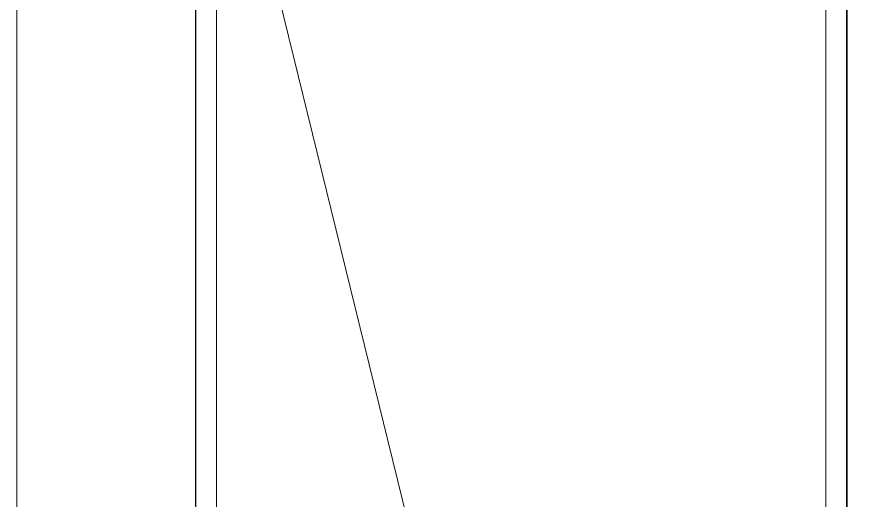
# Model space of a CAD drawing. Header units: millimetres. Extents: x 4739419 to 5837985, y 2291271 to 3446271.
# Drawn here: x 4888112 to 4892112, y 2422337 to 2424639 of the extents above; entities that cross this region are included whole.
import ezdxf

# ---------------------------------------------------------------- set-up
doc = ezdxf.new("R2010")
doc.units = ezdxf.units.MM
doc.layers.get('0').update_dxf_attribs({"color": 255})
doc.layers.add('XR-평면도$0$A-CNTL', color=9, linetype='Continuous', lineweight=15)
doc.layers.add('XR-평면도$0$A-ELEV-LIN3', color=9, linetype='Continuous', lineweight=18)
doc.layers.add('XR-평면도$0$Parking_화물', color=9, linetype='Continuous')

# ---------------------------------------------------------------- blocks, each defined once
blk = doc.blocks.new('XR-평면도$0$중심선(210216)')
at = {"layer": 'XR-평면도$0$A-CNTL', "ltscale": 300}
blk.add_lwpolyline([(22000, 206000), (22000, -10000)], dxfattribs=at)
blk = doc.blocks.new('XR-평면도$0$주차구획_1')
at = {"layer": 'XR-평면도$0$A-ELEV-LIN3'}
blk.add_line((-5900, 1450), (5900, -1450), dxfattribs=at)
blk.add_lwpolyline([(-5900, 1450), (5900, 1450), (5900, -1450), (-5900, -1450)], close=True, dxfattribs=at)
at = {"layer": 'XR-평면도$0$Parking_화물'}
blk.add_lwpolyline([(-6000, 1550), (6000, 1550), (6000, -1550), (-6000, -1550)], close=True, dxfattribs=at)
blk = doc.blocks.new('XR-평면도$0$화물주차구획_1F(210411)')
at = {"xscale": -1.000000000000001}
for p in [(12150544, 726213.4), (12150544, 723113.4)]:
    blk.add_blockref('XR-평면도$0$주차구획_1', p, dxfattribs=at)

msp = doc.modelspace()

# ---------------------------------------------------------------- block references
at = {"color": 2, "rotation": 270}
msp.add_blockref('XR-평면도$0$화물주차구획_1F(210411)', (4167398.5, 14570585.2), dxfattribs=at)
msp.add_blockref('XR-평면도$0$화물주차구획_1F(210411)', (4167398.5, 14570585.2), dxfattribs=at)
msp.add_blockref('XR-평면도$0$화물주차구획_1F(210411)', (4167398.5, 14570585.2), dxfattribs=at)
at = {"layer": 'XR-평면도$0$A-CNTL'}
msp.add_blockref('XR-평면도$0$중심선(210216)', (4866111.8, 2336391.2), dxfattribs=at)

doc.saveas('drawing.dxf')
